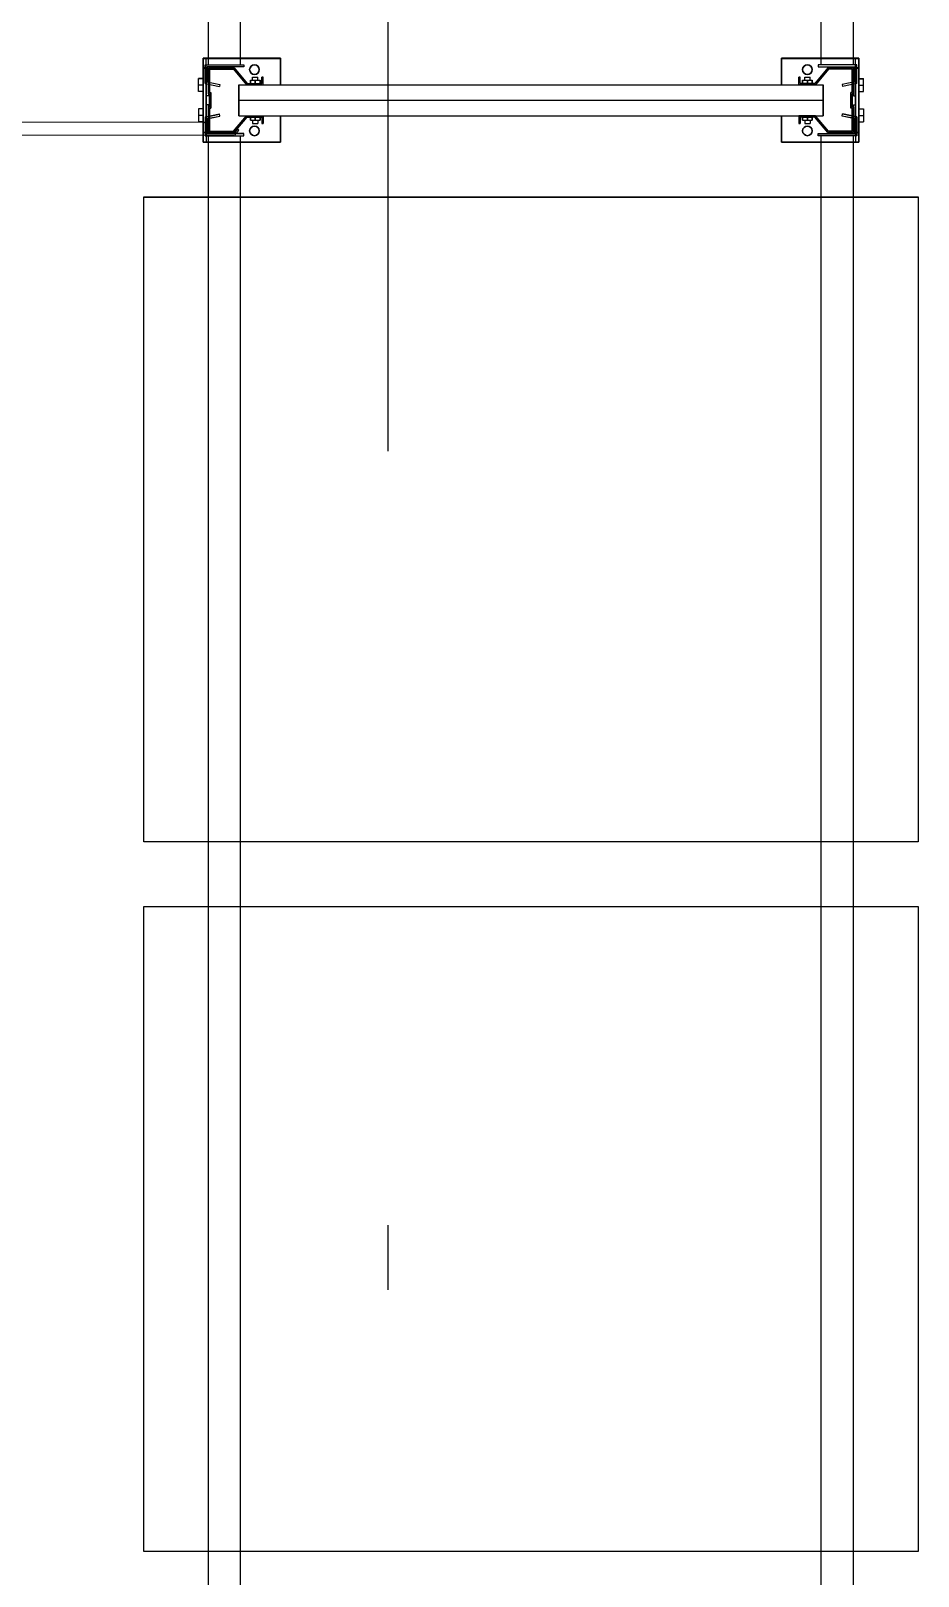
# Model space of a CAD drawing. Header units: metres. Extents: x 0 to 8715937, y -236336 to 216.
# Drawn here: x 152.647 to 154.022, y 53.806 to 56.202 of the extents above; entities that cross this region are included whole.
import ezdxf

# ---------------------------------------------------------------- set-up
doc = ezdxf.new("R2010")
doc.units = ezdxf.units.M
doc.header["$MEASUREMENT"] = 0
doc.linetypes.add('ACAD_ISO10W100', pattern=[18, 12, -3, 0, -3])
for name, color, linetype in [('0-BLOCK-EQUIPAMIENTO', 7, 'Continuous'), ('0-BLOCK-ESTRUCTURA', 7, 'Continuous'), ('AAA BAST', 5, 'Continuous'), ('AAA CONECT', 3, 'Continuous'), ('AAA LARG', 1, 'Continuous'), ('AAA PALLETS', 7, 'Continuous'), ('EJES', 251, 'ACAD_ISO10W100')]:
    doc.layers.add(name, color=color, linetype=linetype)

# ---------------------------------------------------------------- blocks, each defined once
blk = doc.blocks.new('DPM-ESTRUCTURA')
at = {"layer": 'EJES', "ltscale": 0.4}
blk.add_line((65.48, 118.75), (65.48, 38), dxfattribs=at)
blk = doc.blocks.new('1A MODULO SIMPLE')
at = {"layer": 'AAA BAST'}
for points in [[(-2.1307, 1.015), (-2.1307, 1.017), (-2.1407, 1.017), (-2.1407, 1.04), (-2.1167, 1.06), (-2.1167, 1.1), (-2.1567, 1.1), (-2.1567, 1.098), (-2.1767, 1.098), (-2.1767, 1.1), (-2.2167, 1.1), (-2.2167, 1.06), (-2.1927, 1.04), (-2.1927, 1.017), (-2.2027, 1.017), (-2.2027, 1.015), (-2.1907, 1.015), (-2.1907, 1.0409), (-2.2147, 1.0609), (-2.2147, 1.098), (-2.1787, 1.098), (-2.1787, 1.096), (-2.1547, 1.096), (-2.1547, 1.098), (-2.1187, 1.098), (-2.1187, 1.0609), (-2.1427, 1.0409), (-2.1427, 1.015)], [(0.1973, 1.015), (0.1973, 1.017), (0.2073, 1.017), (0.2073, 1.04), (0.1833, 1.06), (0.1833, 1.1), (0.2233, 1.1), (0.2233, 1.098), (0.2433, 1.098), (0.2433, 1.1), (0.2833, 1.1), (0.2833, 1.06), (0.2593, 1.04), (0.2593, 1.017), (0.2693, 1.017), (0.2693, 1.015), (0.2573, 1.015), (0.2573, 1.0409), (0.2813, 1.0609), (0.2813, 1.098), (0.2453, 1.098), (0.2453, 1.096), (0.2213, 1.096), (0.2213, 1.098), (0.1853, 1.098), (0.1853, 1.0609), (0.2093, 1.0409), (0.2093, 1.015)], [(-2.1307, 0.185), (-2.1307, 0.183), (-2.1407, 0.183), (-2.1407, 0.16), (-2.1167, 0.14), (-2.1167, 0.1), (-2.1567, 0.1), (-2.1567, 0.102), (-2.1767, 0.102), (-2.1767, 0.1), (-2.2167, 0.1), (-2.2167, 0.14), (-2.1927, 0.16), (-2.1927, 0.183), (-2.2027, 0.183), (-2.2027, 0.185), (-2.1907, 0.185), (-2.1907, 0.1591), (-2.2147, 0.1391), (-2.2147, 0.102), (-2.1787, 0.102), (-2.1787, 0.104), (-2.1547, 0.104), (-2.1547, 0.102), (-2.1187, 0.102), (-2.1187, 0.1391), (-2.1427, 0.1591), (-2.1427, 0.185)], [(0.1973, 0.185), (0.1973, 0.183), (0.2073, 0.183), (0.2073, 0.16), (0.1833, 0.14), (0.1833, 0.1), (0.2233, 0.1), (0.2233, 0.102), (0.2433, 0.102), (0.2433, 0.1), (0.2833, 0.1), (0.2833, 0.14), (0.2593, 0.16), (0.2593, 0.183), (0.2693, 0.183), (0.2693, 0.185), (0.2573, 0.185), (0.2573, 0.1591), (0.2813, 0.1391), (0.2813, 0.102), (0.2453, 0.102), (0.2453, 0.104), (0.2213, 0.104), (0.2213, 0.102), (0.1853, 0.102), (0.1853, 0.1391), (0.2093, 0.1591), (0.2093, 0.185)]]:
    blk.add_hatch(color=251, dxfattribs=at).paths.add_polyline_path(points)
at = {"layer": 'AAA BAST', "color": 251}
for p, q in [((-2.2167, 1.1082), (-2.2317, 1.1082)), ((-2.2317, 1.1082), (-2.2317, 0.9882)), ((-2.2167, 1.1032), (-2.2317, 1.1032)), ((-2.1167, 1.1082), (-2.2167, 1.1082)), ((-2.2167, 1.1082), (-2.2167, 1.1032)), ((-2.2167, 1.1032), (-2.1167, 1.1032)), ((-2.2067, 1.1), (-2.2067, 1.1032)), ((-2.2067, 1.1032), (-2.1737, 1.1032)), ((-2.1802, 1.1152), (-2.2002, 1.1152)), ((-2.2002, 1.1082), (-2.2002, 1.1152)), ((-2.1902, 1.1082), (-2.1902, 1.1152)), ((-2.1802, 1.1082), (-2.1802, 1.1152)), ((-2.1737, 1.1), (-2.1737, 1.1032)), ((-2.1597, 1.1), (-2.1597, 1.1032)), ((-2.1532, 1.1152), (-2.1332, 1.1152)), ((-2.1532, 1.1082), (-2.1532, 1.1152)), ((-2.1432, 1.1082), (-2.1432, 1.1152)), ((-2.1332, 1.1082), (-2.1332, 1.1152)), ((-2.1267, 1.1), (-2.1267, 1.1032)), ((-2.1167, 1.1032), (-2.1167, 1.1082)), ((-2.1017, 1.1082), (-2.1167, 1.1082)), ((-2.1167, 1.1032), (-2.1017, 1.1032)), ((-2.1017, 0.9882), (-2.1017, 1.1082)), ((0.1683, 0.9882), (0.1683, 1.1082)), ((0.1683, 1.1082), (0.1833, 1.1082)), ((0.1833, 1.1032), (0.1683, 1.1032)), ((0.1833, 1.1032), (0.1833, 1.1082)), ((0.1833, 1.1082), (0.2833, 1.1082)), ((0.2833, 1.1032), (0.1833, 1.1032)), ((0.1933, 1.1), (0.1933, 1.1032)), ((0.2198, 1.1152), (0.1998, 1.1152)), ((0.1998, 1.1082), (0.1998, 1.1152)), ((0.2098, 1.1082), (0.2098, 1.1152)), ((0.2198, 1.1082), (0.2198, 1.1152)), ((0.2263, 1.1), (0.2263, 1.1032)), ((0.2403, 1.1), (0.2403, 1.1032)), ((0.2733, 1.1032), (0.2403, 1.1032)), ((0.2468, 1.1152), (0.2668, 1.1152)), ((0.2468, 1.1082), (0.2468, 1.1152)), ((0.2568, 1.1082), (0.2568, 1.1152)), ((0.2668, 1.1082), (0.2668, 1.1152)), ((0.2733, 1.1), (0.2733, 1.1032)), ((0.2833, 1.1082), (0.2833, 1.1032)), ((0.2833, 1.1082), (0.2983, 1.1082)), ((0.2833, 1.1032), (0.2983, 1.1032)), ((0.2983, 1.1082), (0.2983, 0.9882)), ((-2.1767, 1.1), (-2.2167, 1.1)), ((-2.2167, 1.1), (-2.2167, 1.06)), ((-2.2147, 1.098), (-2.2147, 1.0609)), ((-2.1787, 1.098), (-2.2147, 1.098)), ((-2.1787, 1.098), (-2.1787, 1.096)), ((-2.1547, 1.096), (-2.1787, 1.096)), ((-2.1767, 1.1), (-2.1767, 1.098)), ((-2.1767, 1.1), (-2.1737, 1.1)), ((-2.1567, 1.098), (-2.1767, 1.098)), ((-2.1567, 1.1), (-2.1597, 1.1)), ((-2.1167, 1.1), (-2.1567, 1.1)), ((-2.1567, 1.1), (-2.1567, 1.098)), ((-2.1187, 1.098), (-2.1547, 1.098)), ((-2.1547, 1.098), (-2.1547, 1.096)), ((-2.1187, 1.098), (-2.1187, 1.0609)), ((-2.1167, 1.1), (-2.1167, 1.06)), ((0.1833, 1.1), (0.2233, 1.1)), ((0.1833, 1.1), (0.1833, 1.06)), ((0.1853, 1.098), (0.1853, 1.0609)), ((0.1853, 1.098), (0.2213, 1.098)), ((0.2213, 1.098), (0.2213, 1.096)), ((0.2213, 1.096), (0.2453, 1.096)), ((0.2233, 1.1), (0.2233, 1.098)), ((0.2233, 1.1), (0.2263, 1.1)), ((0.2233, 1.098), (0.2433, 1.098)), ((0.2433, 1.1), (0.2403, 1.1)), ((0.2433, 1.1), (0.2833, 1.1)), ((0.2433, 1.1), (0.2433, 1.098)), ((0.2453, 1.098), (0.2813, 1.098)), ((0.2453, 1.098), (0.2453, 1.096)), ((0.2813, 1.098), (0.2813, 1.0609)), ((0.2833, 1.1), (0.2833, 1.06)), ((-2.2167, 1.06), (-2.1927, 1.04)), ((-2.2147, 1.0609), (-2.1907, 1.0409)), ((-2.1187, 1.0609), (-2.1427, 1.0409)), ((-2.1167, 1.06), (-2.1407, 1.04)), ((0.1833, 1.06), (0.2073, 1.04)), ((0.1853, 1.0609), (0.2093, 1.0409)), ((0.2813, 1.0609), (0.2573, 1.0409)), ((0.2833, 1.06), (0.2593, 1.04)), ((-2.1927, 1.036), (-2.1977, 1.036)), ((-2.1977, 1.021), (-2.1977, 1.036)), ((-2.1927, 1.04), (-2.1927, 1.017)), ((-2.1907, 1.053), (-2.1667, 1.053)), ((-2.1907, 0.147), (-2.1907, 1.053)), ((-2.1907, 1.0409), (-2.1907, 1.015)), ((-2.1667, 1.053), (-2.1427, 1.053)), ((-2.1667, 0.147), (-2.1667, 1.053)), ((-2.1427, 0.147), (-2.1427, 1.053)), ((-2.1427, 1.0409), (-2.1427, 1.015)), ((-2.1407, 1.04), (-2.1407, 1.017)), ((-2.1357, 1.036), (-2.1407, 1.036)), ((-2.1407, 1.021), (-2.1407, 1.036)), ((-2.1357, 1.021), (-2.1357, 1.036)), ((-2.1357, 1.0328), (-2.1307, 1.0328)), ((-2.1307, 1.0243), (-2.1307, 1.0328)), ((0.2023, 1.0328), (0.1973, 1.0328)), ((0.1973, 1.0243), (0.1973, 1.0328)), ((0.2023, 1.036), (0.2073, 1.036)), ((0.2023, 1.021), (0.2023, 1.036)), ((0.2073, 1.04), (0.2073, 1.017)), ((0.2073, 1.021), (0.2073, 1.036)), ((0.2333, 1.053), (0.2093, 1.053)), ((0.2093, 0.147), (0.2093, 1.053)), ((0.2093, 1.0409), (0.2093, 1.015)), ((0.2573, 1.053), (0.2333, 1.053)), ((0.2333, 0.147), (0.2333, 1.053)), ((0.2573, 0.147), (0.2573, 1.053)), ((0.2573, 1.0409), (0.2573, 1.015)), ((0.2593, 1.04), (0.2593, 1.017)), ((0.2593, 1.036), (0.2643, 1.036)), ((0.2643, 1.021), (0.2643, 1.036)), ((-2.1927, 1.017), (-2.2027, 1.017)), ((-2.2027, 1.017), (-2.2027, 1.015)), ((-2.1907, 1.015), (-2.2027, 1.015)), ((-2.1927, 1.0285), (-2.1977, 1.0285)), ((-2.1927, 1.021), (-2.1977, 1.021)), ((-2.1427, 1.015), (-2.1307, 1.015)), ((-2.1357, 1.0285), (-2.1407, 1.0285)), ((-2.1357, 1.021), (-2.1407, 1.021)), ((-2.1407, 1.017), (-2.1307, 1.017)), ((-2.1357, 1.0243), (-2.1307, 1.0243)), ((-2.1307, 1.015), (-2.1307, 1.017)), ((0.2023, 1.0243), (0.1973, 1.0243)), ((0.2073, 1.017), (0.1973, 1.017)), ((0.1973, 1.015), (0.1973, 1.017)), ((0.2093, 1.015), (0.1973, 1.015)), ((0.2023, 1.0285), (0.2073, 1.0285)), ((0.2023, 1.021), (0.2073, 1.021)), ((0.2573, 1.015), (0.2693, 1.015)), ((0.2593, 1.0285), (0.2643, 1.0285)), ((0.2593, 1.021), (0.2643, 1.021)), ((0.2593, 1.017), (0.2693, 1.017)), ((0.2693, 1.017), (0.2693, 1.015)), ((-2.2317, 0.9882), (-2.1907, 0.9882)), ((-2.1427, 0.9882), (-2.1017, 0.9882)), ((0.2093, 0.9882), (0.1683, 0.9882)), ((0.2983, 0.9882), (0.2573, 0.9882)), ((-2.2317, 0.0918), (-2.2317, 0.2118)), ((-2.2317, 0.2118), (-2.1907, 0.2118)), ((-2.1427, 0.2118), (-2.1017, 0.2118)), ((-2.1017, 0.2118), (-2.1017, 0.0918)), ((0.2093, 0.2118), (0.1683, 0.2118)), ((0.1683, 0.2118), (0.1683, 0.0918)), ((0.2983, 0.2118), (0.2573, 0.2118)), ((0.2983, 0.0918), (0.2983, 0.2118)), ((-2.1907, 0.185), (-2.2027, 0.185)), ((-2.2027, 0.183), (-2.2027, 0.185)), ((-2.1927, 0.183), (-2.2027, 0.183)), ((-2.1927, 0.1801), (-2.1977, 0.1801)), ((-2.1977, 0.1651), (-2.1977, 0.1801)), ((-2.1927, 0.1726), (-2.1977, 0.1726)), ((-2.1927, 0.16), (-2.1927, 0.183)), ((-2.1907, 0.1591), (-2.1907, 0.185)), ((-2.1427, 0.1591), (-2.1427, 0.185)), ((-2.1427, 0.185), (-2.1307, 0.185)), ((-2.1407, 0.16), (-2.1407, 0.183)), ((-2.1407, 0.183), (-2.1307, 0.183)), ((-2.1357, 0.1801), (-2.1407, 0.1801)), ((-2.1407, 0.1651), (-2.1407, 0.1801)), ((-2.1357, 0.1726), (-2.1407, 0.1726)), ((-2.1357, 0.1651), (-2.1357, 0.1801)), ((-2.1357, 0.1768), (-2.1307, 0.1768)), ((-2.1357, 0.1683), (-2.1307, 0.1683)), ((-2.1307, 0.185), (-2.1307, 0.183)), ((-2.1307, 0.1683), (-2.1307, 0.1768)), ((0.2093, 0.185), (0.1973, 0.185)), ((0.1973, 0.185), (0.1973, 0.183)), ((0.2073, 0.183), (0.1973, 0.183)), ((0.2023, 0.1768), (0.1973, 0.1768)), ((0.1973, 0.1683), (0.1973, 0.1768)), ((0.2023, 0.1683), (0.1973, 0.1683)), ((0.2023, 0.1801), (0.2073, 0.1801)), ((0.2023, 0.1651), (0.2023, 0.1801)), ((0.2023, 0.1726), (0.2073, 0.1726)), ((0.2073, 0.16), (0.2073, 0.183)), ((0.2073, 0.1651), (0.2073, 0.1801)), ((0.2093, 0.1591), (0.2093, 0.185)), ((0.2573, 0.1591), (0.2573, 0.185)), ((0.2573, 0.185), (0.2693, 0.185)), ((0.2593, 0.16), (0.2593, 0.183)), ((0.2593, 0.183), (0.2693, 0.183)), ((0.2593, 0.1801), (0.2643, 0.1801)), ((0.2593, 0.1726), (0.2643, 0.1726)), ((0.2643, 0.1651), (0.2643, 0.1801)), ((0.2693, 0.183), (0.2693, 0.185)), ((-2.2167, 0.14), (-2.1927, 0.16)), ((-2.2147, 0.1391), (-2.1907, 0.1591)), ((-2.1927, 0.1651), (-2.1977, 0.1651)), ((-2.1907, 0.147), (-2.1667, 0.147)), ((-2.1667, 0.147), (-2.1427, 0.147)), ((-2.1187, 0.1391), (-2.1427, 0.1591)), ((-2.1357, 0.1651), (-2.1407, 0.1651)), ((-2.1167, 0.14), (-2.1407, 0.16)), ((0.1833, 0.14), (0.2073, 0.16)), ((0.1853, 0.1391), (0.2093, 0.1591)), ((0.2023, 0.1651), (0.2073, 0.1651)), ((0.2333, 0.147), (0.2093, 0.147)), ((0.2573, 0.147), (0.2333, 0.147)), ((0.2813, 0.1391), (0.2573, 0.1591)), ((0.2593, 0.1651), (0.2643, 0.1651)), ((0.2833, 0.14), (0.2593, 0.16)), ((-2.2167, 0.1), (-2.2167, 0.14)), ((-2.2147, 0.102), (-2.2147, 0.1391)), ((-2.1187, 0.102), (-2.1187, 0.1391)), ((-2.1167, 0.1), (-2.1167, 0.14)), ((0.1833, 0.1), (0.1833, 0.14)), ((0.1853, 0.102), (0.1853, 0.1391)), ((0.2813, 0.102), (0.2813, 0.1391)), ((0.2833, 0.1), (0.2833, 0.14)), ((-2.2167, 0.0968), (-2.2317, 0.0968)), ((-2.1767, 0.1), (-2.2167, 0.1)), ((-2.2167, 0.0968), (-2.1167, 0.0968)), ((-2.2167, 0.0918), (-2.2167, 0.0968)), ((-2.1787, 0.102), (-2.2147, 0.102)), ((-2.2067, 0.1), (-2.2067, 0.0968)), ((-2.2067, 0.0968), (-2.1737, 0.0968)), ((-2.1787, 0.102), (-2.1787, 0.104)), ((-2.1547, 0.104), (-2.1787, 0.104)), ((-2.1567, 0.102), (-2.1767, 0.102)), ((-2.1767, 0.1), (-2.1767, 0.102)), ((-2.1767, 0.1), (-2.1737, 0.1)), ((-2.1737, 0.1), (-2.1737, 0.0968)), ((-2.1597, 0.1), (-2.1597, 0.0968)), ((-2.1567, 0.1), (-2.1597, 0.1)), ((-2.1567, 0.1), (-2.1567, 0.102)), ((-2.1167, 0.1), (-2.1567, 0.1)), ((-2.1547, 0.102), (-2.1547, 0.104)), ((-2.1187, 0.102), (-2.1547, 0.102)), ((-2.1267, 0.1), (-2.1267, 0.0968)), ((-2.1167, 0.0968), (-2.1167, 0.0918)), ((-2.1167, 0.0968), (-2.1017, 0.0968)), ((0.1833, 0.0968), (0.1683, 0.0968)), ((0.1833, 0.1), (0.2233, 0.1)), ((0.2833, 0.0968), (0.1833, 0.0968)), ((0.1833, 0.0968), (0.1833, 0.0918)), ((0.1853, 0.102), (0.2213, 0.102)), ((0.1933, 0.1), (0.1933, 0.0968)), ((0.2213, 0.102), (0.2213, 0.104)), ((0.2213, 0.104), (0.2453, 0.104)), ((0.2233, 0.102), (0.2433, 0.102)), ((0.2233, 0.1), (0.2233, 0.102)), ((0.2233, 0.1), (0.2263, 0.1)), ((0.2263, 0.1), (0.2263, 0.0968)), ((0.2403, 0.1), (0.2403, 0.0968)), ((0.2433, 0.1), (0.2403, 0.1)), ((0.2733, 0.0968), (0.2403, 0.0968)), ((0.2433, 0.1), (0.2433, 0.102)), ((0.2433, 0.1), (0.2833, 0.1)), ((0.2453, 0.102), (0.2453, 0.104)), ((0.2453, 0.102), (0.2813, 0.102)), ((0.2733, 0.1), (0.2733, 0.0968)), ((0.2833, 0.0918), (0.2833, 0.0968)), ((0.2833, 0.0968), (0.2983, 0.0968)), ((-2.2167, 0.0918), (-2.2317, 0.0918)), ((-2.1167, 0.0918), (-2.2167, 0.0918)), ((-2.2002, 0.0918), (-2.2002, 0.0848)), ((-2.1802, 0.0848), (-2.2002, 0.0848)), ((-2.1902, 0.0918), (-2.1902, 0.0848)), ((-2.1802, 0.0918), (-2.1802, 0.0848)), ((-2.1532, 0.0918), (-2.1532, 0.0848)), ((-2.1532, 0.0848), (-2.1332, 0.0848)), ((-2.1432, 0.0918), (-2.1432, 0.0848)), ((-2.1332, 0.0918), (-2.1332, 0.0848)), ((-2.1017, 0.0918), (-2.1167, 0.0918)), ((0.1683, 0.0918), (0.1833, 0.0918)), ((0.1833, 0.0918), (0.2833, 0.0918)), ((0.1998, 0.0918), (0.1998, 0.0848)), ((0.2198, 0.0848), (0.1998, 0.0848)), ((0.2098, 0.0918), (0.2098, 0.0848)), ((0.2198, 0.0918), (0.2198, 0.0848)), ((0.2468, 0.0918), (0.2468, 0.0848)), ((0.2468, 0.0848), (0.2668, 0.0848)), ((0.2568, 0.0918), (0.2568, 0.0848)), ((0.2668, 0.0918), (0.2668, 0.0848)), ((0.2833, 0.0918), (0.2983, 0.0918))]:
    blk.add_line(p, q, dxfattribs=at)
for centre in [(-2.2141, 1.0285), (-2.1192, 1.0285), (0.1859, 1.0285), (0.2808, 1.0285), (-2.2141, 0.1715), (-2.1192, 0.1715), (0.1859, 0.1715), (0.2808, 0.1715)]:
    blk.add_circle(centre, 0.0075, dxfattribs=at)
at = {"layer": 'AAA LARG', "color": 251}
for p, q in [((-2.1407, 1.105), (-2.1454, 1.0829)), ((-2.1407, 1.105), (-2.1117, 1.105)), ((-2.1117, 1.105), (-2.1117, 1.045)), ((0.2073, 1.105), (0.1783, 1.105)), ((0.1783, 1.105), (0.1783, 1.045)), ((0.2073, 1.105), (0.212, 1.0829)), ((-2.1422, 1.0822), (-2.1454, 1.0829)), ((-2.1381, 1.1018), (-2.1422, 1.0822)), ((-2.1149, 1.1018), (-2.1381, 1.1018)), ((-2.1149, 1.045), (-2.1149, 1.1018)), ((-2.1117, 1.1), (0.1783, 1.1)), ((0.1815, 1.045), (0.1815, 1.1018)), ((0.1815, 1.1018), (0.2047, 1.1018)), ((0.2047, 1.1018), (0.2089, 1.0822)), ((0.2089, 1.0822), (0.212, 1.0829)), ((-2.1117, 1.045), (-2.1149, 1.045)), ((-2.1117, 1.05), (0.1783, 1.05)), ((0.1783, 1.045), (0.1815, 1.045)), ((-2.1117, 0.155), (-2.1149, 0.155)), ((-2.1149, 0.155), (-2.1149, 0.0982)), ((-2.1117, 0.095), (-2.1117, 0.155)), ((-2.1117, 0.15), (0.1783, 0.15)), ((0.1783, 0.095), (0.1783, 0.155)), ((0.1783, 0.155), (0.1815, 0.155)), ((0.1815, 0.155), (0.1815, 0.0982)), ((-2.1422, 0.1178), (-2.1454, 0.1171)), ((-2.1407, 0.095), (-2.1454, 0.1171)), ((-2.1381, 0.0982), (-2.1422, 0.1178)), ((-2.1149, 0.0982), (-2.1381, 0.0982)), ((-2.1117, 0.1), (0.1783, 0.1)), ((0.1815, 0.0982), (0.2047, 0.0982)), ((0.2047, 0.0982), (0.2089, 0.1178)), ((0.2073, 0.095), (0.212, 0.1171)), ((0.2089, 0.1178), (0.212, 0.1171)), ((-2.1407, 0.095), (-2.1117, 0.095)), ((0.2073, 0.095), (0.1783, 0.095))]:
    blk.add_line(p, q, dxfattribs=at)
at = {"layer": 'AAA PALLETS', "color": 251, "ltscale": 0.21}
for p, q in [((-1.0167, 1.2), (-2.0167, 1.2)), ((-2.0167, 1.2), (-2.0167, 0)), ((-1.0167, 0), (-1.0167, 1.2)), ((0.0833, 1.2), (-0.9167, 1.2)), ((-0.9167, 1.2), (-0.9167, 0)), ((0.0833, 0), (0.0833, 1.2)), ((-2.0167, 0), (-1.0167, 0)), ((-0.9167, 0), (0.0833, 0))]:
    blk.add_line(p, q, dxfattribs=at)
blk = doc.blocks.new('1A MODULO D FTE COL')
at = {"layer": 'AAA CONECT', "color": 251, "lineweight": 5}
for p, q in [((-2.213, 0.5973), (-2.2207, 0.5909)), ((-2.2207, 0.59), (-2.2207, -0.0409)), ((-2.2117, 0.5958), (-2.2187, 0.59)), ((-2.2187, 0.5484), (-2.2187, 0.59)), ((-2.213, 0.5973), (-2.2117, 0.5958)), ((0.187, 0.5973), (0.1793, 0.5909)), ((0.1793, 0.59), (0.1793, -0.0409)), ((0.1883, 0.5958), (0.1813, 0.59)), ((0.1813, 0.5484), (0.1813, 0.59)), ((0.187, 0.5973), (0.1883, 0.5958)), ((-2.2187, 0.5484), (-2.2057, 0.5484)), ((-2.2007, 0.5434), (-2.2057, 0.5484)), ((-2.2007, 0.5434), (-2.2007, 0.0066)), ((0.1813, 0.5484), (0.1943, 0.5484)), ((0.1993, 0.5434), (0.1943, 0.5484)), ((0.1993, 0.5434), (0.1993, 0.0066))]:
    blk.add_line(p, q, dxfattribs=at)
at = {"layer": 'AAA BAST', "color": 251, "lineweight": 5}
blk.add_blockref('1A MODULO SIMPLE', (0, 0.45), dxfattribs=at)
blk = doc.blocks.new('DPM-EQUIPAMIENTO')
at = {"layer": 'AAA BAST', "xscale": -1, "rotation": 270}
for p in [(64.6519, 58.2609), (64.6519, 55.8609)]:
    blk.add_blockref('1A MODULO D FTE COL', p, dxfattribs=at)

msp = doc.modelspace()

# ---------------------------------------------------------------- hatches: boundary and pattern name
at = {"layer": 'AAA BAST'}
for points in [[(153.0069, 56.0583), (153.0049, 56.0583), (153.0049, 56.0683), (152.9819, 56.0683), (152.9619, 56.0443), (152.9219, 56.0443), (152.9219, 56.0843), (152.9239, 56.0843), (152.9239, 56.1043), (152.9219, 56.1043), (152.9219, 56.1443), (152.9619, 56.1443), (152.9819, 56.1203), (153.0049, 56.1203), (153.0049, 56.1303), (153.0069, 56.1303), (153.0069, 56.1183), (152.981, 56.1183), (152.961, 56.1423), (152.9239, 56.1423), (152.9239, 56.1063), (152.9259, 56.1063), (152.9259, 56.0823), (152.9239, 56.0823), (152.9239, 56.0463), (152.961, 56.0463), (152.981, 56.0703), (153.0069, 56.0703)], [(153.0069, 56.1303), (153.0049, 56.1303), (153.0049, 56.1203), (152.9819, 56.1203), (152.9619, 56.1443), (152.9219, 56.1443), (152.9219, 56.1043), (152.9239, 56.1043), (152.9239, 56.0843), (152.9219, 56.0843), (152.9219, 56.0443), (152.9619, 56.0443), (152.9819, 56.0683), (153.0049, 56.0683), (153.0049, 56.0583), (153.0069, 56.0583), (153.0069, 56.0703), (152.981, 56.0703), (152.961, 56.0463), (152.9239, 56.0463), (152.9239, 56.0823), (152.9259, 56.0823), (152.9259, 56.1063), (152.9239, 56.1063), (152.9239, 56.1423), (152.961, 56.1423), (152.981, 56.1183), (153.0069, 56.1183)], [(153.8369, 56.0583), (153.8389, 56.0583), (153.8389, 56.0683), (153.8619, 56.0683), (153.8819, 56.0443), (153.9219, 56.0443), (153.9219, 56.0843), (153.9199, 56.0843), (153.9199, 56.1043), (153.9219, 56.1043), (153.9219, 56.1443), (153.8819, 56.1443), (153.8619, 56.1203), (153.8389, 56.1203), (153.8389, 56.1303), (153.8369, 56.1303), (153.8369, 56.1183), (153.8628, 56.1183), (153.8828, 56.1423), (153.9199, 56.1423), (153.9199, 56.1063), (153.9179, 56.1063), (153.9179, 56.0823), (153.9199, 56.0823), (153.9199, 56.0463), (153.8828, 56.0463), (153.8628, 56.0703), (153.8369, 56.0703)], [(153.8369, 56.1303), (153.8389, 56.1303), (153.8389, 56.1203), (153.8619, 56.1203), (153.8819, 56.1443), (153.9219, 56.1443), (153.9219, 56.1043), (153.9199, 56.1043), (153.9199, 56.0843), (153.9219, 56.0843), (153.9219, 56.0443), (153.8819, 56.0443), (153.8619, 56.0683), (153.8389, 56.0683), (153.8389, 56.0583), (153.8369, 56.0583), (153.8369, 56.0703), (153.8628, 56.0703), (153.8828, 56.0463), (153.9199, 56.0463), (153.9199, 56.0823), (153.9179, 56.0823), (153.9179, 56.1063), (153.9199, 56.1063), (153.9199, 56.1423), (153.8828, 56.1423), (153.8628, 56.1183), (153.8369, 56.1183)]]:
    msp.add_hatch(color=251, dxfattribs=at).paths.add_polyline_path(points)

# ---------------------------------------------------------------- linework, layer by layer
at = {"layer": 'AAA BAST', "color": 251}
for p, q in [((152.9137, 56.1443), (152.9137, 56.1593)), ((152.9137, 56.1593), (153.0337, 56.1593)), ((153.0337, 56.1593), (152.9137, 56.1593)), ((152.9137, 56.1593), (152.9137, 56.1443)), ((152.9187, 56.1443), (152.9187, 56.1593)), ((152.9187, 56.1443), (152.9187, 56.1593)), ((153.0337, 56.1593), (153.0337, 56.1183)), ((153.0337, 56.1183), (153.0337, 56.1593)), ((153.9301, 56.1593), (153.8101, 56.1593)), ((153.8101, 56.1593), (153.8101, 56.1183)), ((153.8101, 56.1183), (153.8101, 56.1593)), ((153.8101, 56.1593), (153.9301, 56.1593)), ((153.9251, 56.1443), (153.9251, 56.1593)), ((153.9251, 56.1443), (153.9251, 56.1593)), ((153.9301, 56.1443), (153.9301, 56.1593)), ((153.9301, 56.1593), (153.9301, 56.1443)), ((152.9137, 56.0443), (152.9137, 56.1443)), ((152.9137, 56.1443), (152.9187, 56.1443)), ((152.9187, 56.1443), (152.9137, 56.1443)), ((152.9137, 56.1443), (152.9137, 56.0443)), ((152.9187, 56.1443), (152.9187, 56.0443)), ((152.9187, 56.0443), (152.9187, 56.1443)), ((152.9219, 56.1343), (152.9187, 56.1343)), ((152.9187, 56.1343), (152.9187, 56.1013)), ((152.9219, 56.1343), (152.9187, 56.1343)), ((152.9219, 56.1043), (152.9219, 56.1443)), ((152.9219, 56.1443), (152.9619, 56.1443)), ((152.9219, 56.1443), (152.9219, 56.1043)), ((152.9219, 56.1443), (152.9619, 56.1443)), ((152.9239, 56.1423), (152.961, 56.1423)), ((152.9239, 56.1063), (152.9239, 56.1423)), ((152.9239, 56.1423), (152.961, 56.1423)), ((152.9239, 56.1423), (152.9239, 56.1063)), ((152.961, 56.1423), (152.981, 56.1183)), ((152.961, 56.1423), (152.981, 56.1183)), ((152.9619, 56.1443), (152.9819, 56.1203)), ((152.9619, 56.1443), (152.9819, 56.1203)), ((153.8819, 56.1443), (153.8619, 56.1203)), ((153.8819, 56.1443), (153.8619, 56.1203)), ((153.8828, 56.1423), (153.8628, 56.1183)), ((153.8828, 56.1423), (153.8628, 56.1183)), ((153.9219, 56.1443), (153.8819, 56.1443)), ((153.9219, 56.1443), (153.8819, 56.1443)), ((153.9199, 56.1423), (153.8828, 56.1423)), ((153.9199, 56.1423), (153.8828, 56.1423)), ((153.9199, 56.1063), (153.9199, 56.1423)), ((153.9199, 56.1423), (153.9199, 56.1063)), ((153.9219, 56.1043), (153.9219, 56.1443)), ((153.9219, 56.1443), (153.9219, 56.1043)), ((153.9219, 56.1343), (153.9251, 56.1343)), ((153.9219, 56.1343), (153.9251, 56.1343)), ((153.9251, 56.1443), (153.9251, 56.0443)), ((153.9301, 56.1443), (153.9251, 56.1443)), ((153.9251, 56.0443), (153.9251, 56.1443)), ((153.9251, 56.1443), (153.9301, 56.1443)), ((153.9251, 56.1343), (153.9251, 56.1013)), ((153.9301, 56.0443), (153.9301, 56.1443)), ((153.9301, 56.1443), (153.9301, 56.0443)), ((152.9067, 56.1078), (152.9067, 56.1278)), ((152.9137, 56.1278), (152.9067, 56.1278)), ((152.9067, 56.1078), (152.9067, 56.1278)), ((152.9137, 56.1278), (152.9067, 56.1278)), ((152.9137, 56.1178), (152.9067, 56.1178)), ((152.9137, 56.1178), (152.9067, 56.1178)), ((152.9689, 56.1183), (152.9689, 56.0943)), ((152.9689, 56.1183), (153.8749, 56.1183)), ((152.9689, 56.0943), (152.9689, 56.1183)), ((152.9689, 56.1183), (153.8749, 56.1183)), ((152.981, 56.1183), (153.0069, 56.1183)), ((152.981, 56.1183), (153.0069, 56.1183)), ((152.9819, 56.1203), (153.0049, 56.1203)), ((152.9819, 56.1203), (153.0049, 56.1203)), ((152.987, 56.1203), (152.987, 56.1253)), ((152.987, 56.1253), (153.002, 56.1253)), ((152.987, 56.1253), (152.987, 56.1203)), ((152.987, 56.1253), (153.002, 56.1253)), ((152.987, 56.1203), (153.002, 56.1203)), ((152.9902, 56.1253), (152.9902, 56.1303)), ((152.9902, 56.1303), (152.9987, 56.1303)), ((152.9945, 56.1203), (152.9945, 56.1253)), ((152.9945, 56.1253), (152.9945, 56.1203)), ((152.9987, 56.1253), (152.9987, 56.1303)), ((153.002, 56.1203), (153.002, 56.1253)), ((153.002, 56.1253), (153.002, 56.1203)), ((153.0049, 56.1203), (153.0049, 56.1303)), ((153.0049, 56.1303), (153.0069, 56.1303)), ((153.0049, 56.1203), (153.0049, 56.1303)), ((153.0069, 56.1303), (153.0049, 56.1303)), ((153.0069, 56.1183), (153.0069, 56.1303)), ((153.0069, 56.1183), (153.0069, 56.1303)), ((153.8369, 56.1183), (153.8369, 56.1303)), ((153.8389, 56.1303), (153.8369, 56.1303)), ((153.8369, 56.1183), (153.8369, 56.1303)), ((153.8369, 56.1303), (153.8389, 56.1303)), ((153.8628, 56.1183), (153.8369, 56.1183)), ((153.8628, 56.1183), (153.8369, 56.1183)), ((153.8389, 56.1203), (153.8389, 56.1303)), ((153.8389, 56.1203), (153.8389, 56.1303)), ((153.8619, 56.1203), (153.8389, 56.1203)), ((153.8619, 56.1203), (153.8389, 56.1203)), ((153.8429, 56.1203), (153.8429, 56.1253)), ((153.8429, 56.1253), (153.8579, 56.1253)), ((153.8429, 56.1253), (153.8429, 56.1203)), ((153.8429, 56.1253), (153.8579, 56.1253)), ((153.8429, 56.1203), (153.8579, 56.1203)), ((153.8462, 56.1253), (153.8462, 56.1303)), ((153.8462, 56.1303), (153.8547, 56.1303)), ((153.8504, 56.1203), (153.8504, 56.1253)), ((153.8504, 56.1253), (153.8504, 56.1203)), ((153.8547, 56.1253), (153.8547, 56.1303)), ((153.8579, 56.1203), (153.8579, 56.1253)), ((153.8579, 56.1253), (153.8579, 56.1203)), ((153.8749, 56.1183), (153.8749, 56.0943)), ((153.8749, 56.0943), (153.8749, 56.1183)), ((153.9301, 56.1278), (153.9371, 56.1278)), ((153.9301, 56.1278), (153.9371, 56.1278)), ((153.9301, 56.1178), (153.9371, 56.1178)), ((153.9301, 56.1178), (153.9371, 56.1178)), ((153.9371, 56.1078), (153.9371, 56.1278)), ((153.9371, 56.1078), (153.9371, 56.1278)), ((152.9137, 56.1078), (152.9067, 56.1078)), ((152.9137, 56.1078), (152.9067, 56.1078)), ((152.9219, 56.1013), (152.9187, 56.1013)), ((152.9219, 56.1013), (152.9187, 56.1013)), ((152.9219, 56.0873), (152.9187, 56.0873)), ((152.9219, 56.0873), (152.9187, 56.0873)), ((152.9187, 56.0543), (152.9187, 56.0873)), ((152.9219, 56.1043), (152.9239, 56.1043)), ((152.9219, 56.1043), (152.9219, 56.1013)), ((152.9219, 56.1043), (152.9239, 56.1043)), ((152.9219, 56.1043), (152.9219, 56.1013)), ((152.9219, 56.0843), (152.9219, 56.0873)), ((152.9219, 56.0843), (152.9219, 56.0873)), ((152.9239, 56.1063), (152.9259, 56.1063)), ((152.9239, 56.1063), (152.9259, 56.1063)), ((152.9239, 56.0843), (152.9239, 56.1043)), ((152.9239, 56.1043), (152.9239, 56.0843)), ((152.9259, 56.0823), (152.9259, 56.1063)), ((152.9259, 56.1063), (152.9259, 56.0823)), ((152.9689, 56.0943), (152.9689, 56.0703)), ((152.9689, 56.0943), (153.8749, 56.0943)), ((152.9689, 56.0703), (152.9689, 56.0943)), ((152.9689, 56.0943), (153.8749, 56.0943)), ((153.8749, 56.0943), (153.8749, 56.0703)), ((153.8749, 56.0703), (153.8749, 56.0943)), ((153.9199, 56.1063), (153.9179, 56.1063)), ((153.9179, 56.0823), (153.9179, 56.1063)), ((153.9199, 56.1063), (153.9179, 56.1063)), ((153.9179, 56.1063), (153.9179, 56.0823)), ((153.9199, 56.0843), (153.9199, 56.1043)), ((153.9219, 56.1043), (153.9199, 56.1043)), ((153.9199, 56.1043), (153.9199, 56.0843)), ((153.9219, 56.1043), (153.9199, 56.1043)), ((153.9219, 56.1043), (153.9219, 56.1013)), ((153.9219, 56.1043), (153.9219, 56.1013)), ((153.9219, 56.1013), (153.9251, 56.1013)), ((153.9219, 56.1013), (153.9251, 56.1013)), ((153.9219, 56.0873), (153.9251, 56.0873)), ((153.9219, 56.0843), (153.9219, 56.0873)), ((153.9219, 56.0873), (153.9251, 56.0873)), ((153.9219, 56.0843), (153.9219, 56.0873)), ((153.9251, 56.0543), (153.9251, 56.0873)), ((153.9301, 56.1078), (153.9371, 56.1078)), ((153.9301, 56.1078), (153.9371, 56.1078)), ((152.9067, 56.0808), (152.9067, 56.0608)), ((152.9137, 56.0808), (152.9067, 56.0808)), ((152.9067, 56.0808), (152.9067, 56.0608)), ((152.9137, 56.0808), (152.9067, 56.0808)), ((152.9137, 56.0708), (152.9067, 56.0708)), ((152.9137, 56.0708), (152.9067, 56.0708)), ((152.9219, 56.0443), (152.9219, 56.0843)), ((152.9219, 56.0843), (152.9239, 56.0843)), ((152.9219, 56.0843), (152.9219, 56.0443)), ((152.9219, 56.0843), (152.9239, 56.0843)), ((152.9239, 56.0463), (152.9239, 56.0823)), ((152.9239, 56.0823), (152.9259, 56.0823)), ((152.9239, 56.0823), (152.9239, 56.0463)), ((152.9239, 56.0823), (152.9259, 56.0823)), ((152.961, 56.0463), (152.981, 56.0703)), ((152.961, 56.0463), (152.981, 56.0703)), ((152.9619, 56.0443), (152.9819, 56.0683)), ((152.9619, 56.0443), (152.9819, 56.0683)), ((152.9689, 56.0703), (153.8749, 56.0703)), ((152.9689, 56.0703), (153.8749, 56.0703)), ((152.981, 56.0703), (153.0069, 56.0703)), ((152.981, 56.0703), (153.0069, 56.0703)), ((152.9819, 56.0683), (153.0049, 56.0683)), ((152.9819, 56.0683), (153.0049, 56.0683)), ((152.987, 56.0633), (152.987, 56.0683)), ((152.987, 56.0683), (153.002, 56.0683)), ((152.987, 56.0683), (152.987, 56.0633)), ((152.987, 56.0633), (153.002, 56.0633)), ((152.987, 56.0633), (153.002, 56.0633)), ((152.9902, 56.0633), (152.9902, 56.0583)), ((152.9945, 56.0633), (152.9945, 56.0683)), ((152.9945, 56.0683), (152.9945, 56.0633)), ((152.9987, 56.0633), (152.9987, 56.0583)), ((153.002, 56.0633), (153.002, 56.0683)), ((153.002, 56.0683), (153.002, 56.0633)), ((153.0049, 56.0683), (153.0049, 56.0583)), ((153.0049, 56.0683), (153.0049, 56.0583)), ((153.0069, 56.0703), (153.0069, 56.0583)), ((153.0069, 56.0703), (153.0069, 56.0583)), ((153.0337, 56.0703), (153.0337, 56.0293)), ((153.0337, 56.0293), (153.0337, 56.0703)), ((153.8101, 56.0703), (153.8101, 56.0293)), ((153.8101, 56.0293), (153.8101, 56.0703)), ((153.8628, 56.0703), (153.8369, 56.0703)), ((153.8369, 56.0703), (153.8369, 56.0583)), ((153.8628, 56.0703), (153.8369, 56.0703)), ((153.8369, 56.0703), (153.8369, 56.0583)), ((153.8619, 56.0683), (153.8389, 56.0683)), ((153.8389, 56.0683), (153.8389, 56.0583)), ((153.8619, 56.0683), (153.8389, 56.0683)), ((153.8389, 56.0683), (153.8389, 56.0583)), ((153.8429, 56.0633), (153.8429, 56.0683)), ((153.8429, 56.0683), (153.8579, 56.0683)), ((153.8429, 56.0683), (153.8429, 56.0633)), ((153.8429, 56.0633), (153.8579, 56.0633)), ((153.8429, 56.0633), (153.8579, 56.0633)), ((153.8462, 56.0633), (153.8462, 56.0583)), ((153.8504, 56.0633), (153.8504, 56.0683)), ((153.8504, 56.0683), (153.8504, 56.0633)), ((153.8547, 56.0633), (153.8547, 56.0583)), ((153.8579, 56.0633), (153.8579, 56.0683)), ((153.8579, 56.0683), (153.8579, 56.0633)), ((153.8819, 56.0443), (153.8619, 56.0683)), ((153.8819, 56.0443), (153.8619, 56.0683)), ((153.8828, 56.0463), (153.8628, 56.0703)), ((153.8828, 56.0463), (153.8628, 56.0703)), ((153.9199, 56.0823), (153.9179, 56.0823)), ((153.9199, 56.0823), (153.9179, 56.0823)), ((153.9219, 56.0843), (153.9199, 56.0843)), ((153.9219, 56.0843), (153.9199, 56.0843)), ((153.9199, 56.0463), (153.9199, 56.0823)), ((153.9199, 56.0823), (153.9199, 56.0463)), ((153.9219, 56.0443), (153.9219, 56.0843)), ((153.9219, 56.0843), (153.9219, 56.0443)), ((153.9301, 56.0808), (153.9371, 56.0808)), ((153.9301, 56.0808), (153.9371, 56.0808)), ((153.9301, 56.0708), (153.9371, 56.0708)), ((153.9301, 56.0708), (153.9371, 56.0708)), ((153.9371, 56.0808), (153.9371, 56.0608)), ((153.9371, 56.0808), (153.9371, 56.0608)), ((152.9137, 56.0608), (152.9067, 56.0608)), ((152.9137, 56.0608), (152.9067, 56.0608)), ((152.9187, 56.0443), (152.9137, 56.0443)), ((152.9137, 56.0293), (152.9137, 56.0443)), ((152.9137, 56.0443), (152.9187, 56.0443)), ((152.9137, 56.0443), (152.9137, 56.0293)), ((152.9219, 56.0543), (152.9187, 56.0543)), ((152.9219, 56.0543), (152.9187, 56.0543)), ((152.9187, 56.0443), (152.9187, 56.0293)), ((152.9187, 56.0443), (152.9187, 56.0293)), ((152.9219, 56.0443), (152.9619, 56.0443)), ((152.9219, 56.0443), (152.9619, 56.0443)), ((152.9239, 56.0463), (152.961, 56.0463)), ((152.9239, 56.0463), (152.961, 56.0463)), ((152.9902, 56.0583), (152.9987, 56.0583)), ((153.0069, 56.0583), (153.0049, 56.0583)), ((153.0049, 56.0583), (153.0069, 56.0583)), ((153.8369, 56.0583), (153.8389, 56.0583)), ((153.8389, 56.0583), (153.8369, 56.0583)), ((153.8462, 56.0583), (153.8547, 56.0583)), ((153.9219, 56.0443), (153.8819, 56.0443)), ((153.9219, 56.0443), (153.8819, 56.0443)), ((153.9199, 56.0463), (153.8828, 56.0463)), ((153.9199, 56.0463), (153.8828, 56.0463)), ((153.9219, 56.0543), (153.9251, 56.0543)), ((153.9219, 56.0543), (153.9251, 56.0543)), ((153.9251, 56.0443), (153.9301, 56.0443)), ((153.9251, 56.0443), (153.9251, 56.0293)), ((153.9301, 56.0443), (153.9251, 56.0443)), ((153.9251, 56.0443), (153.9251, 56.0293)), ((153.9301, 56.0608), (153.9371, 56.0608)), ((153.9301, 56.0608), (153.9371, 56.0608)), ((153.9301, 56.0293), (153.9301, 56.0443)), ((153.9301, 56.0443), (153.9301, 56.0293)), ((153.0337, 56.0293), (152.9137, 56.0293)), ((152.9137, 56.0293), (153.0337, 56.0293)), ((153.8101, 56.0293), (153.9301, 56.0293)), ((153.9301, 56.0293), (153.8101, 56.0293))]:
    msp.add_line(p, q, dxfattribs=at)
for centre in [(152.9934, 56.1418), (152.9934, 56.1418), (153.8504, 56.1418), (153.8504, 56.1418), (152.9934, 56.0468), (152.9934, 56.0468), (153.8504, 56.0468), (153.8504, 56.0468)]:
    msp.add_circle(centre, 0.0075, dxfattribs=at)
at = {"layer": 'AAA CONECT', "color": 251, "lineweight": 5}
for p, q in [((152.9619, 56.0403), (152.331, 56.0403)), ((152.9619, 56.0403), (152.331, 56.0403)), ((152.9153, 56.0603), (152.3785, 56.0603)), ((152.9153, 56.0603), (152.3785, 56.0603)), ((152.9153, 56.0603), (152.9203, 56.0553)), ((152.9153, 56.0603), (152.9203, 56.0553)), ((152.9203, 56.0423), (152.9203, 56.0553)), ((152.9203, 56.0423), (152.9203, 56.0553)), ((152.9203, 56.0423), (152.9619, 56.0423)), ((152.9203, 56.0423), (152.9619, 56.0423)), ((152.9677, 56.0492), (152.9619, 56.0423)), ((152.9677, 56.0492), (152.9619, 56.0423)), ((152.9692, 56.048), (152.9628, 56.0403)), ((152.9692, 56.048), (152.9628, 56.0403)), ((152.9692, 56.048), (152.9677, 56.0492)), ((152.9692, 56.048), (152.9677, 56.0492))]:
    msp.add_line(p, q, dxfattribs=at)
at = {"layer": 'AAA LARG', "color": 251}
for p, q in [((152.9219, 56.1493), (152.9219, 58.4393)), ((152.9719, 56.1493), (152.9719, 58.4393)), ((153.8719, 56.1493), (153.8719, 58.4393)), ((153.9219, 56.1493), (153.9219, 58.4393)), ((152.9169, 56.1203), (152.9169, 56.1493)), ((152.9169, 56.1493), (152.9769, 56.1493)), ((152.9769, 56.1461), (152.9201, 56.1461)), ((152.9201, 56.1461), (152.9201, 56.1229)), ((152.9769, 56.1493), (152.9769, 56.1461)), ((153.9269, 56.1493), (153.8669, 56.1493)), ((153.8669, 56.1493), (153.8669, 56.1461)), ((153.8669, 56.1461), (153.9237, 56.1461)), ((153.9237, 56.1461), (153.9237, 56.1229)), ((153.9269, 56.1203), (153.9269, 56.1493)), ((152.9169, 56.1203), (152.939, 56.1156)), ((152.9201, 56.1229), (152.9397, 56.1187)), ((152.9397, 56.1187), (152.939, 56.1156)), ((153.9237, 56.1229), (153.9041, 56.1187)), ((153.9041, 56.1187), (153.9048, 56.1156)), ((153.9269, 56.1203), (153.9048, 56.1156)), ((152.9169, 56.0683), (152.939, 56.073)), ((152.9169, 56.0683), (152.9169, 56.0393)), ((152.9201, 56.0657), (152.9397, 56.0698)), ((152.9201, 56.0425), (152.9201, 56.0657)), ((152.9397, 56.0698), (152.939, 56.073)), ((153.9041, 56.0698), (153.9048, 56.073)), ((153.9237, 56.0657), (153.9041, 56.0698)), ((153.9269, 56.0683), (153.9048, 56.073)), ((153.9237, 56.0425), (153.9237, 56.0657)), ((153.9269, 56.0683), (153.9269, 56.0393)), ((152.9169, 56.0393), (152.9769, 56.0393)), ((152.9769, 56.0425), (152.9201, 56.0425)), ((152.9219, 53.7493), (152.9219, 56.0393)), ((152.9719, 53.7493), (152.9719, 56.0393)), ((152.9769, 56.0393), (152.9769, 56.0425)), ((153.8669, 56.0393), (153.8669, 56.0425)), ((153.8669, 56.0425), (153.9237, 56.0425)), ((153.9269, 56.0393), (153.8669, 56.0393)), ((153.8719, 53.7493), (153.8719, 56.0393)), ((153.9219, 53.7493), (153.9219, 56.0393))]:
    msp.add_line(p, q, dxfattribs=at)
at = {"layer": 'AAA PALLETS', "color": 251, "ltscale": 0.21}
for p, q in [((152.8219, 54.9443), (152.8219, 55.9443)), ((152.8219, 55.9443), (154.0219, 55.9443)), ((154.0219, 55.9443), (154.0219, 54.9443)), ((154.0219, 54.9443), (152.8219, 54.9443)), ((152.8219, 53.8443), (152.8219, 54.8443)), ((152.8219, 54.8443), (154.0219, 54.8443)), ((154.0219, 54.8443), (154.0219, 53.8443)), ((154.0219, 53.8443), (152.8219, 53.8443))]:
    msp.add_line(p, q, dxfattribs=at)

# ---------------------------------------------------------------- block references
at = {"layer": '0-BLOCK-EQUIPAMIENTO'}
msp.add_blockref('DPM-EQUIPAMIENTO', (87.72, 0), dxfattribs=at)
at = {"layer": '0-BLOCK-ESTRUCTURA', "ltscale": 0.1}
msp.add_blockref('DPM-ESTRUCTURA', (87.72, 0), dxfattribs=at)

doc.saveas('drawing.dxf')
